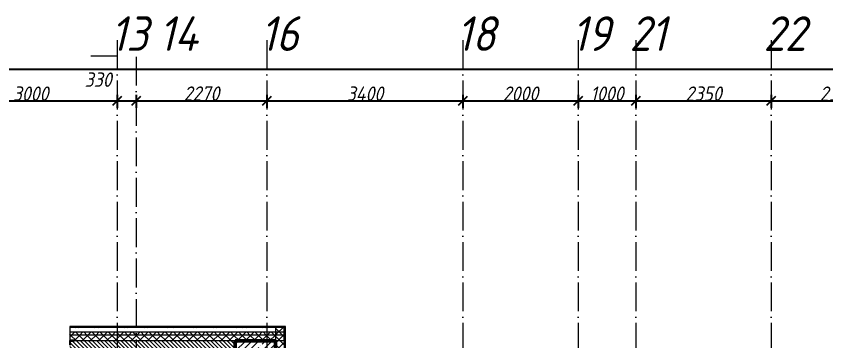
# Model space of a CAD drawing. Header units: millimetres. Extents: x -606178 to 312196, y -19338 to 632709.
# Drawn here: x -121515 to -107469, y 537475 to 543103 of the extents above; entities that cross this region are included whole.
import ezdxf

# ---------------------------------------------------------------- set-up
doc = ezdxf.new("R2010")
doc.units = ezdxf.units.MM
doc.linetypes.add('50_200_ШТРИХ_1Т_ш5_п1_п1_', pattern=[700, 500, -100, 0, -100])
for name, color, linetype, lineweight in [('A-____-____-DIMS', 7, 'Continuous', 9), ('A-GENM-____-MCUT', 7, 'Continuous', 25), ('A-GENM-____-OTLN-1', 7, 'Continuous', 25), ('A-WALL-____-MCUT', 7, 'Continuous', 13), ('A-WALL-____-MCUT-1', 7, 'Continuous', 9), ('A-WALL-____-PATT-1', 7, 'Continuous', 9), ('A-WALL-FNSH-MCUT-1', 7, 'Continuous', 9), ('S-COLS-____-MCUT', 7, 'Continuous', 50), ('S-COLS-____-OTLN', 7, 'Continuous', 9), ('S-GRID-____-IDEN', 7, 'Continuous', 9), ('S-GRID-____-OTLN', 7, 'Continuous', 9), ('S-GRID-____-OTLN-1', 7, '50_200_ШТРИХ_1Т_ш5_п1_п1_', 9)]:
    doc.layers.add(name, color=color, linetype=linetype, lineweight=lineweight)
doc.styles.add('ISOCPEUR_I_9', font='isocpeui.ttf', dxfattribs={"width": 0.9, "height": 250})
doc.dimstyles.new('ISO-2_5_0_9К_БОЛЬШОЙ_ОСИ', dxfattribs={"dimscale": 304.8, "dimtxt": 248.995294, "dimasz": 0.492126, "dimexe": 0.393701, "dimexo": 0, "dimgap": 0, "dimtad": 1, "dimdec": 0, "dimzin": 0, "dimdsep": 46, "dimtxsty": 'ISOCPEUR_I_9', "dimblk1": 'OBLIQUE', "dimblk2": 'OBLIQUE', "dimsah": 1, "dimcen": 0.09, "dimdle": 0.393701, "dimazin": 0, "dimtfac": 1, "dimtdec": 4, "dimtix": 1, "dimtmove": 0, "dimatfit": 3, "dimfxl": 1, "dimtvp": 1, "dimtolj": 1, "dimtzin": 0, "dimarcsym": 2})
doc.dimstyles.new('ISO-2_5_0_9К_БОЛЬШОЙ_ОСИ_1', dxfattribs={"dimscale": 304.8, "dimtxt": 248.995294, "dimasz": 0.492126, "dimexe": 0.393701, "dimexo": 0, "dimgap": 0, "dimtad": 1, "dimdec": 0, "dimzin": 0, "dimdsep": 46, "dimtxsty": 'ISOCPEUR_I_9', "dimblk1": 'OBLIQUE', "dimblk2": 'OBLIQUE', "dimsah": 1, "dimcen": 0.09, "dimdle": 0.393701, "dimazin": 0, "dimtfac": 1, "dimtdec": 4, "dimtix": 1, "dimtmove": 1, "dimatfit": 3, "dimfxl": 1, "dimtvp": 1, "dimtolj": 1, "dimtzin": 0, "dimarcsym": 2})
doc.dimstyles.new('ISO-2_5_0_9К_БОЛЬШОЙ_ОСИ_2', dxfattribs={"dimscale": 304.8, "dimtxt": 248.995294, "dimasz": 0.492126, "dimexe": 0.393701, "dimexo": 0, "dimgap": 0, "dimtad": 1, "dimdec": 0, "dimzin": 0, "dimdsep": 46, "dimtxsty": 'ISOCPEUR_I_9', "dimblk1": 'OBLIQUE', "dimblk2": 'OBLIQUE', "dimsah": 1, "dimcen": 0.09, "dimdle": 0.393701, "dimazin": 0, "dimtfac": 1, "dimtdec": 4, "dimtix": 1, "dimtmove": 2, "dimatfit": 3, "dimfxl": 1, "dimtvp": 1, "dimtolj": 1, "dimtzin": 0, "dimarcsym": 2})
pattern_1 = [(45, (-140714.89, 451794.26), (-70.71068, 70.71068), []), (135, (-140714.89, 451794.26), (-70.71068, -70.71068), [])]

# ---------------------------------------------------------------- blocks, each defined once
blk = doc.blocks.new('Фахверк_СКБ_Уголок - 250_3380-27498580-АР1_План отверстий 3 этажа в осях 1-64_Ю-ЯЯ')
at = {"layer": 'A-GENM-____-MCUT'}
for p, q in [((200, 181), (125, 181)), ((125, 181), (125, 106)), ((131, 106), (131, 175)), ((131, 175), (200, 175)), ((200, 175), (200, 181)), ((125, 106), (131, 106)), ((131, -6), (125, -6)), ((125, -6), (125, -81)), ((125, -81), (200, -81)), ((131, -75), (131, -6)), ((200, -75), (131, -75)), ((200, -81), (200, -75))]:
    blk.add_line(p, q, dxfattribs=at)
blk = doc.blocks.new('_Oblique')
at = {"color": 0, "linetype": 'ByBlock', "lineweight": -2}
blk.add_line((-0.5, -0.5), (0.5, 0.5), dxfattribs=at)
blk = doc.blocks.new('*D5285')
at = {"layer": 'A-____-____-DIMS', "color": 0, "lineweight": -2, "transparency": 16777216}
for p, q in [((-122765, 541741), (-122765, 541515)), ((-119765, 541741), (-119765, 541515)), ((-122885, 541635), (-119645, 541635))]:
    blk.add_line(p, q, dxfattribs=at)
at = {"layer": 'Defpoints', "color": 0, "transparency": 16777216}
for p in [(-122765, 541741), (-119765, 541741), (-119765, 541635)]:
    blk.add_point(p, dxfattribs=at)
at = {"layer": 'A-____-____-DIMS', "color": 0, "lineweight": -2, "transparency": 16777216, "xscale": 150, "yscale": 150, "zscale": 150, "rotation": 180}
blk.add_blockref('_Oblique', (-122765, 541635), dxfattribs=at)
at = {"layer": 'A-____-____-DIMS', "color": 0, "lineweight": -2, "transparency": 16777216, "xscale": 150, "yscale": 150, "zscale": 150}
blk.add_blockref('_Oblique', (-119765, 541635), dxfattribs=at)
at = {"layer": 'A-____-____-DIMS', "color": 0, "transparency": 16777216, "insert": (-121265, 541760), "char_height": 250, "width": 758.48, "attachment_point": 5, "style": 'ISOCPEUR_I_9'}
blk.add_mtext('\\A1;3000', dxfattribs=at)
blk = doc.blocks.new('*D5286')
at = {"layer": 'A-____-____-DIMS', "color": 0, "lineweight": -2, "transparency": 16777216}
for p, q in [((-119765, 541741), (-119765, 541515)), ((-119435, 541741), (-119435, 541515)), ((-119885, 541635), (-119315, 541635))]:
    blk.add_line(p, q, dxfattribs=at)
at = {"layer": 'Defpoints', "color": 0, "transparency": 16777216}
for p in [(-119765, 541741), (-119435, 541741), (-119435, 541635)]:
    blk.add_point(p, dxfattribs=at)
at = {"layer": 'A-____-____-DIMS', "color": 0, "lineweight": -2, "transparency": 16777216, "xscale": 150, "yscale": 150, "zscale": 150, "rotation": 180}
blk.add_blockref('_Oblique', (-119765, 541635), dxfattribs=at)
at = {"layer": 'A-____-____-DIMS', "color": 0, "lineweight": -2, "transparency": 16777216, "xscale": 150, "yscale": 150, "zscale": 150}
blk.add_blockref('_Oblique', (-119435, 541635), dxfattribs=at)
at = {"layer": 'A-____-____-DIMS', "color": 0, "transparency": 16777216, "insert": (-120329, 542128), "char_height": 250, "width": 568.86, "attachment_point": 1, "line_spacing_factor": 1.149209, "style": 'ISOCPEUR_I_9'}
blk.add_mtext('\\A1;330', dxfattribs=at)
blk = doc.blocks.new('*D5287')
at = {"layer": 'A-____-____-DIMS', "color": 0, "lineweight": -2, "transparency": 16777216}
for p, q in [((-119435, 541741), (-119435, 541515)), ((-117165, 541741), (-117165, 541515)), ((-119555, 541635), (-117045, 541635))]:
    blk.add_line(p, q, dxfattribs=at)
at = {"layer": 'Defpoints', "color": 0, "transparency": 16777216}
for p in [(-119435, 541741), (-117165, 541741), (-117165, 541635)]:
    blk.add_point(p, dxfattribs=at)
at = {"layer": 'A-____-____-DIMS', "color": 0, "lineweight": -2, "transparency": 16777216, "xscale": 150, "yscale": 150, "zscale": 150, "rotation": 180}
blk.add_blockref('_Oblique', (-119435, 541635), dxfattribs=at)
at = {"layer": 'A-____-____-DIMS', "color": 0, "lineweight": -2, "transparency": 16777216, "xscale": 150, "yscale": 150, "zscale": 150}
blk.add_blockref('_Oblique', (-117165, 541635), dxfattribs=at)
at = {"layer": 'A-____-____-DIMS', "color": 0, "transparency": 16777216, "insert": (-118300, 541761), "char_height": 250, "width": 758.48, "attachment_point": 5, "style": 'ISOCPEUR_I_9'}
blk.add_mtext('\\A1;2270', dxfattribs=at)
blk = doc.blocks.new('*D5288')
at = {"layer": 'A-____-____-DIMS', "color": 0, "lineweight": -2, "transparency": 16777216}
for p, q in [((-117165, 541741), (-117165, 541515)), ((-113765, 541741), (-113765, 541515)), ((-117285, 541635), (-113645, 541635))]:
    blk.add_line(p, q, dxfattribs=at)
at = {"layer": 'Defpoints', "color": 0, "transparency": 16777216}
for p in [(-117165, 541741), (-113765, 541741), (-113765, 541635)]:
    blk.add_point(p, dxfattribs=at)
at = {"layer": 'A-____-____-DIMS', "color": 0, "lineweight": -2, "transparency": 16777216, "xscale": 150, "yscale": 150, "zscale": 150, "rotation": 180}
blk.add_blockref('_Oblique', (-117165, 541635), dxfattribs=at)
at = {"layer": 'A-____-____-DIMS', "color": 0, "lineweight": -2, "transparency": 16777216, "xscale": 150, "yscale": 150, "zscale": 150}
blk.add_blockref('_Oblique', (-113765, 541635), dxfattribs=at)
at = {"layer": 'A-____-____-DIMS', "color": 0, "transparency": 16777216, "insert": (-115465, 541760), "char_height": 250, "width": 781.46, "attachment_point": 5, "style": 'ISOCPEUR_I_9'}
blk.add_mtext('\\A1;3400', dxfattribs=at)
blk = doc.blocks.new('*D5289')
at = {"layer": 'A-____-____-DIMS', "color": 0, "lineweight": -2, "transparency": 16777216}
for p, q in [((-113765, 541741), (-113765, 541515)), ((-111765, 541741), (-111765, 541515)), ((-113885, 541635), (-111645, 541635))]:
    blk.add_line(p, q, dxfattribs=at)
at = {"layer": 'Defpoints', "color": 0, "transparency": 16777216}
for p in [(-113765, 541741), (-111765, 541741), (-111765, 541635)]:
    blk.add_point(p, dxfattribs=at)
at = {"layer": 'A-____-____-DIMS', "color": 0, "lineweight": -2, "transparency": 16777216, "xscale": 150, "yscale": 150, "zscale": 150, "rotation": 180}
blk.add_blockref('_Oblique', (-113765, 541635), dxfattribs=at)
at = {"layer": 'A-____-____-DIMS', "color": 0, "lineweight": -2, "transparency": 16777216, "xscale": 150, "yscale": 150, "zscale": 150}
blk.add_blockref('_Oblique', (-111765, 541635), dxfattribs=at)
at = {"layer": 'A-____-____-DIMS', "color": 0, "transparency": 16777216, "insert": (-112765, 541760), "char_height": 250, "width": 758.48, "attachment_point": 5, "style": 'ISOCPEUR_I_9'}
blk.add_mtext('\\A1;2000', dxfattribs=at)
blk = doc.blocks.new('*D5290')
at = {"layer": 'A-____-____-DIMS', "color": 0, "lineweight": -2, "transparency": 16777216}
for p, q in [((-111765, 541741), (-111765, 541515)), ((-110765, 541741), (-110765, 541515)), ((-111885, 541635), (-110645, 541635))]:
    blk.add_line(p, q, dxfattribs=at)
at = {"layer": 'Defpoints', "color": 0, "transparency": 16777216}
for p in [(-111765, 541741), (-110765, 541741), (-110765, 541635)]:
    blk.add_point(p, dxfattribs=at)
at = {"layer": 'A-____-____-DIMS', "color": 0, "lineweight": -2, "transparency": 16777216, "xscale": 150, "yscale": 150, "zscale": 150, "rotation": 180}
blk.add_blockref('_Oblique', (-111765, 541635), dxfattribs=at)
at = {"layer": 'A-____-____-DIMS', "color": 0, "lineweight": -2, "transparency": 16777216, "xscale": 150, "yscale": 150, "zscale": 150}
blk.add_blockref('_Oblique', (-110765, 541635), dxfattribs=at)
at = {"layer": 'A-____-____-DIMS', "color": 0, "transparency": 16777216, "insert": (-111265, 541760), "char_height": 250, "width": 701.02, "attachment_point": 5, "style": 'ISOCPEUR_I_9'}
blk.add_mtext('\\A1;1000', dxfattribs=at)
blk = doc.blocks.new('*D5291')
at = {"layer": 'A-____-____-DIMS', "color": 0, "lineweight": -2, "transparency": 16777216}
for p, q in [((-110765, 541741), (-110765, 541515)), ((-108415, 541741), (-108415, 541515)), ((-110885, 541635), (-108295, 541635))]:
    blk.add_line(p, q, dxfattribs=at)
at = {"layer": 'Defpoints', "color": 0, "transparency": 16777216}
for p in [(-110765, 541741), (-108415, 541741), (-108415, 541635)]:
    blk.add_point(p, dxfattribs=at)
at = {"layer": 'A-____-____-DIMS', "color": 0, "lineweight": -2, "transparency": 16777216, "xscale": 150, "yscale": 150, "zscale": 150, "rotation": 180}
blk.add_blockref('_Oblique', (-110765, 541635), dxfattribs=at)
at = {"layer": 'A-____-____-DIMS', "color": 0, "lineweight": -2, "transparency": 16777216, "xscale": 150, "yscale": 150, "zscale": 150}
blk.add_blockref('_Oblique', (-108415, 541635), dxfattribs=at)
at = {"layer": 'A-____-____-DIMS', "color": 0, "transparency": 16777216, "insert": (-109590, 541760), "char_height": 250, "width": 758.48, "attachment_point": 5, "style": 'ISOCPEUR_I_9'}
blk.add_mtext('\\A1;2350', dxfattribs=at)
blk = doc.blocks.new('*D5292')
at = {"layer": 'A-____-____-DIMS', "color": 0, "lineweight": -2, "transparency": 16777216}
for p, q in [((-108415, 541741), (-108415, 541515)), ((-106115, 541741), (-106115, 541515)), ((-108535, 541635), (-105995, 541635))]:
    blk.add_line(p, q, dxfattribs=at)
at = {"layer": 'Defpoints', "color": 0, "transparency": 16777216}
for p in [(-108415, 541741), (-106115, 541741), (-106115, 541635)]:
    blk.add_point(p, dxfattribs=at)
at = {"layer": 'A-____-____-DIMS', "color": 0, "lineweight": -2, "transparency": 16777216, "xscale": 150, "yscale": 150, "zscale": 150, "rotation": 180}
blk.add_blockref('_Oblique', (-108415, 541635), dxfattribs=at)
at = {"layer": 'A-____-____-DIMS', "color": 0, "lineweight": -2, "transparency": 16777216, "xscale": 150, "yscale": 150, "zscale": 150}
blk.add_blockref('_Oblique', (-106115, 541635), dxfattribs=at)
at = {"layer": 'A-____-____-DIMS', "color": 0, "transparency": 16777216, "insert": (-107265, 541760), "char_height": 250, "width": 758.48, "attachment_point": 5, "style": 'ISOCPEUR_I_9'}
blk.add_mtext('\\A1;2300', dxfattribs=at)
blk = doc.blocks.new('*D5318')
at = {"layer": 'A-____-____-DIMS', "color": 0, "lineweight": -2, "transparency": 16777216}
for p, q in [((-143185, 542187), (-91832, 542187)), ((-143065, 542293), (-143065, 542067)), ((-39445, 542187), (-90953, 542187)), ((-39565, 542293), (-39565, 542067))]:
    blk.add_line(p, q, dxfattribs=at)
at = {"layer": 'Defpoints', "color": 0, "transparency": 16777216}
for p in [(-143065, 542293), (-39565, 542293), (-39565, 542187)]:
    blk.add_point(p, dxfattribs=at)
at = {"layer": 'A-____-____-DIMS', "color": 0, "lineweight": -2, "transparency": 16777216, "xscale": 150, "yscale": 150, "zscale": 150, "rotation": 180}
blk.add_blockref('_Oblique', (-143065, 542187), dxfattribs=at)
at = {"layer": 'A-____-____-DIMS', "color": 0, "lineweight": -2, "transparency": 16777216, "xscale": 150, "yscale": 150, "zscale": 150}
blk.add_blockref('_Oblique', (-39565, 542187), dxfattribs=at)
at = {"layer": 'A-____-____-DIMS', "color": 0, "transparency": 16777216, "insert": (-91932, 542514), "char_height": 250, "width": 1080.26, "attachment_point": 1, "line_spacing_factor": 1.149209, "style": 'ISOCPEUR_I_9'}
blk.add_mtext('\\A1;103500', dxfattribs=at)

msp = doc.modelspace()

# ---------------------------------------------------------------- hatches: boundary and pattern name
at = {"layer": 'A-WALL-____-PATT-1'}
h = msp.add_hatch(dxfattribs=at)
h.set_pattern_fill('FP_6', color=256, style=0, pattern_type=2)
h.set_pattern_definition([(45, (-140714.89, 451794.26), (-85.53659, 85.53659), []), (45, (-140657.87, 451794.26), (-85.53659, 85.53659), [])])
h.paths.add_polyline_path([(-116845.891, 537705.3011), (-116845.891, 537725.3011), (-116864.891, 537725.3011), (-116864.891, 537705.3011)], flags=0)
h.paths.add_polyline_path([(-117014.891, 537705.3011), (-117014.891, 537725.3011), (-120584.891, 537725.3011), (-120584.891, 537705.3011), (-119519.3455, 537705.3011)], flags=0)
h.paths.add_polyline_path([(-130084.891, 537705.3011), (-130084.891, 537725.3011), (-143394.891, 537725.3011), (-143394.891, 537705.3011), (-133659.0598, 537705.3011)], flags=0)
h = msp.add_hatch(dxfattribs=at)
h.set_pattern_fill('FP_4', color=256, style=0, pattern_type=2)
h.set_pattern_definition(pattern_1)
h.paths.add_polyline_path([(-116864.891, 519725.3011), (-116864.891, 520475.3011), (-117008.891, 520475.3011), (-117008.891, 520400.3011), (-117014.891, 520400.3011), (-117014.891, 519725.3011), (-116868.149, 519725.3011)], flags=0)
h.paths.add_polyline_path([(-116864.891, 522275.3011), (-116864.891, 527312.3011), (-116951.891, 527312.3011), (-116951.891, 527306.3011), (-117014.891, 527306.3011), (-117014.891, 522350.3011), (-117008.891, 522350.3011), (-117008.891, 522275.3011)], flags=0)
h.paths.add_polyline_path([(-116999.891, 527312.3011), (-116999.891, 527334.3011), (-117008.891, 527333.6443), (-117008.891, 527312.3011), (-117004.891, 527312.3011)], flags=0)
h.paths.add_polyline_path([(-117004.891, 527344.3011), (-116999.891, 527344.958), (-116999.1015, 527375.3011), (-116864.891, 527375.3011), (-116864.891, 528049.3011), (-116999.891, 528049.3011), (-116999.891, 528112.3011), (-117008.891, 528112.3011), (-117008.891, 528055.3011), (-117014.891, 528055.3011), (-117014.891, 527865.3011), (-116994.891, 527864.6313), (-116994.891, 527855.3011), (-117014.891, 527854.6443), (-117014.891, 527369.3011), (-117008.891, 527369.3011), (-117008.891, 527344.958), (-117004.891, 527344.958)], flags=0)
h.paths.add_polyline_path([(-116864.891, 528112.3011), (-116864.891, 537725.3011), (-117014.891, 537725.3011), (-117014.891, 528118.3011), (-116951.891, 528118.3011), (-116951.891, 528112.3011), (-116868.149, 528112.3011)], flags=0)
h = msp.add_hatch(dxfattribs=at)
h.set_pattern_fill('FP_4', color=256, style=0, pattern_type=2)
h.set_pattern_definition(pattern_1)
h.paths.add_polyline_path([(-119519.3455, 537575.3011), (-116864.891, 537575.3011), (-116864.891, 537625.3011), (-120584.891, 537625.3011), (-120584.891, 537575.3011)], flags=0)
h.paths.add_polyline_path([(-130084.891, 537575.3011), (-130084.891, 537625.3011), (-143264.891, 537625.3011), (-143264.891, 537575.3011), (-133659.0598, 537575.3011)], flags=0)
h = msp.add_hatch(dxfattribs=at)
h.set_pattern_fill('FP_4', color=256, style=0, pattern_type=2)
h.set_pattern_definition(pattern_1)
h.paths.add_polyline_path([(-116864.891, 537475.3011), (-116864.891, 537575.3011), (-120584.891, 537575.3011), (-120584.891, 537481.3011), (-120509.891, 537481.3011), (-120509.891, 537475.3011), (-119519.3455, 537475.3011)], flags=0)
h.paths.add_polyline_path([(-130159.891, 537475.3011), (-130159.891, 537481.3011), (-130084.891, 537481.3011), (-130084.891, 537575.3011), (-143164.891, 537575.3011), (-143164.891, 537475.3011), (-130814.891, 537475.3011)], flags=0)
h = msp.add_hatch(dxfattribs=at)
h.set_pattern_fill('FP_9', color=256, style=0, pattern_type=2)
h.set_pattern_definition([(135, (-140714.89, 451794.26), (-35.35534, -35.35534), [])])
h.paths.add_polyline_path([(-120464.891, 537225.3011), (-117714.891, 537225.3011), (-117714.891, 537475.3011), (-120578.891, 537475.3011), (-120578.891, 537406.3011), (-120584.891, 537406.3011), (-120584.891, 537294.3011), (-120578.891, 537294.3011), (-120578.891, 537225.3011), (-120509.891, 537225.3011)], flags=0)
at = {"layer": 'S-COLS-____-OTLN'}
h = msp.add_hatch(dxfattribs=at)
h.set_pattern_fill('FP_12', color=256, style=0, pattern_type=2)
h.set_pattern_definition([(45, (-140714.89, 451794.26), (-114.04925, 114.04925), []), (45, (-140600.84, 451794.26), (-114.04925, 114.04925), [201.612, -40.322, 3.353, -36.97])])
h.paths.add_polyline_path([(-117264.891, 536975.3011), (-117014.891, 536975.3011), (-117014.891, 537475.3011), (-117714.891, 537475.3011), (-117714.891, 536975.3011)], flags=0)

# ---------------------------------------------------------------- linework, layer by layer
at = {"layer": 'A-WALL-____-MCUT'}
for p, q in [((-116864.891, 537705.3011), (-120584.891, 537705.3011)), ((-120584.891, 537705.3011), (-120584.891, 537481.3011)), ((-116864.891, 537475.3011), (-116864.891, 537705.3011)), ((-116864.891, 537475.3011), (-120509.891, 537475.3011)), ((-117714.891, 537225.3011), (-117714.891, 537475.3011))]:
    msp.add_line(p, q, dxfattribs=at)
at = {"layer": 'A-WALL-____-MCUT-1'}
for p, q in [((-117014.891, 537725.3011), (-117014.891, 536975.3011)), ((-116864.891, 537725.3011), (-117014.891, 537725.3011)), ((-116864.891, 537724.3011), (-116864.891, 537725.3011)), ((-116858.891, 528112.3011), (-116858.891, 537724.3011)), ((-116852.891, 528112.3011), (-116852.891, 537724.3011)), ((-116864.891, 537625.3011), (-120584.891, 537625.3011)), ((-116864.891, 537575.3011), (-120584.891, 537575.3011))]:
    msp.add_line(p, q, dxfattribs=at)
at = {"layer": 'A-WALL-FNSH-MCUT-1'}
for p, q in [((-117014.891, 537725.3011), (-120584.891, 537725.3011)), ((-120584.891, 537725.3011), (-120584.891, 537705.3011)), ((-116845.891, 537725.3011), (-116864.891, 537725.3011)), ((-116864.891, 537724.3011), (-116864.891, 528112.3011)), ((-116844.891, 537724.3011), (-116864.891, 537724.3011)), ((-116864.891, 537705.3011), (-116845.891, 537705.3011)), ((-116845.891, 537705.3011), (-116845.891, 537725.3011)), ((-116844.891, 528112.3011), (-116844.891, 537724.3011))]:
    msp.add_line(p, q, dxfattribs=at)
at = {"layer": 'S-COLS-____-MCUT'}
for p, q in [((-117014.891, 537475.3011), (-117714.891, 537475.3011)), ((-117714.891, 537475.3011), (-117714.891, 536975.3011)), ((-117014.891, 536975.3011), (-117014.891, 537475.3011))]:
    msp.add_line(p, q, dxfattribs=at)
at = {"layer": 'S-GRID-____-OTLN'}
msp.add_line((-119764.891, 542409.1766), (-120219.72, 542409.1766), dxfattribs=at)
at = {"layer": 'S-GRID-____-OTLN-1'}
for p, q in [((-119764.891, 542687.1106), (-119764.891, 504685.847)), ((-117164.891, 542687.1106), (-117164.891, 518469.7429)), ((-113764.891, 542687.1106), (-113764.891, 504685.847)), ((-111764.891, 542687.1106), (-111764.891, 518469.7429)), ((-110764.891, 542687.1106), (-110764.891, 504685.847)), ((-108414.891, 542687.1106), (-108414.891, 518469.7429)), ((-119434.891, 542400.3549), (-119434.891, 529041.5894))]:
    msp.add_line(p, q, dxfattribs=at)

# ---------------------------------------------------------------- block references
at = {"layer": 'A-GENM-____-OTLN-1'}
msp.add_blockref('Фахверк_СКБ_Уголок - 250_3380-27498580-АР1_План отверстий 3 этажа в осях 1-64_Ю-ЯЯ', (-120709.891, 537300.3011), dxfattribs=at)

# ---------------------------------------------------------------- texts
at = {"layer": 'S-GRID-____-IDEN', "char_height": 600, "attachment_point": 1, "style": 'ISOCPEUR_I_9'}
for s, insert, width in [('13', (-119875.4126, 543101.0442), 346.329), ('14', (-119040.2063, 543101.0442), 367.974562), ('16', (-117275.4126, 543101.0442), 346.329), ('18', (-113875.4126, 543101.0442), 346.329), ('19', (-111875.4126, 543101.0442), 346.329), ('21', (-110875.4126, 543101.0442), 346.329), ('22', (-108549.2626, 543101.0442), 404.0505)]:
    msp.add_mtext(s, dxfattribs=dict(at, insert=insert, width=width))

# ---------------------------------------------------------------- dimensions: what is measured, and where the dimension line sits
at = {"layer": 'A-____-____-DIMS'}
for base, p1, p2, dimstyle, override, picture, middle in [((-39564.891, 542186.9277), (-143064.891, 542292.9937), (-39564.891, 542292.9937), 'ISO-2_5_0_9К_БОЛЬШОЙ_ОСИ_2', {"dimpost": '<>', "dimfxl": 103500}, '*D5318', (-91392.0407, 542346.875)), ((-119434.891, 541634.7084), (-119764.891, 541740.7745), (-119434.891, 541740.7745), 'ISO-2_5_0_9К_БОЛЬШОЙ_ОСИ_1', {"dimpost": '<>', "dimfxl": 330}, '*D5286', (-120044.2772, 541794.6557))]:
    dim = msp.add_linear_dim(base=base, p1=p1, p2=p2, dimstyle=dimstyle, override=override, dxfattribs=at)
    dim.commit()
    dim.dimension.update_dxf_attribs({"geometry": picture, "text_midpoint": middle, "dimtype": 160})
for base, p1, p2, override, picture, middle in [((-119764.891, 541634.7084), (-122764.891, 541740.7745), (-119764.891, 541740.7745), {"dimpost": '<>', "dimfxl": 3000}, '*D5285', (-121264.891, 541759.7084)), ((-117164.891, 541634.7084), (-119434.891, 541740.7745), (-117164.891, 541740.7745), {"dimpost": '<>', "dimfxl": 2270}, '*D5287', (-118299.891, 541761.3183)), ((-113764.891, 541634.7084), (-117164.891, 541740.7745), (-113764.891, 541740.7745), {"dimpost": '<>', "dimfxl": 3400}, '*D5288', (-115464.891, 541759.7084)), ((-111764.891, 541634.7084), (-113764.891, 541740.7745), (-111764.891, 541740.7745), {"dimpost": '<>', "dimfxl": 2000}, '*D5289', (-112764.891, 541759.7084)), ((-110764.891, 541634.7084), (-111764.891, 541740.7745), (-110764.891, 541740.7745), {"dimpost": '<>', "dimfxl": 1000}, '*D5290', (-111264.891, 541759.7084)), ((-108414.891, 541634.7084), (-110764.891, 541740.7745), (-108414.891, 541740.7745), {"dimpost": '<>', "dimfxl": 2350}, '*D5291', (-109589.891, 541759.7084)), ((-106114.891, 541634.7084), (-108414.891, 541740.7745), (-106114.891, 541740.7745), {"dimpost": '<>', "dimfxl": 2300}, '*D5292', (-107264.891, 541759.7084))]:
    dim = msp.add_linear_dim(base=base, p1=p1, p2=p2, dimstyle='ISO-2_5_0_9К_БОЛЬШОЙ_ОСИ', override=override, dxfattribs=at)
    dim.commit()
    dim.dimension.update_dxf_attribs({"geometry": picture, "text_midpoint": middle})

doc.saveas('drawing.dxf')
